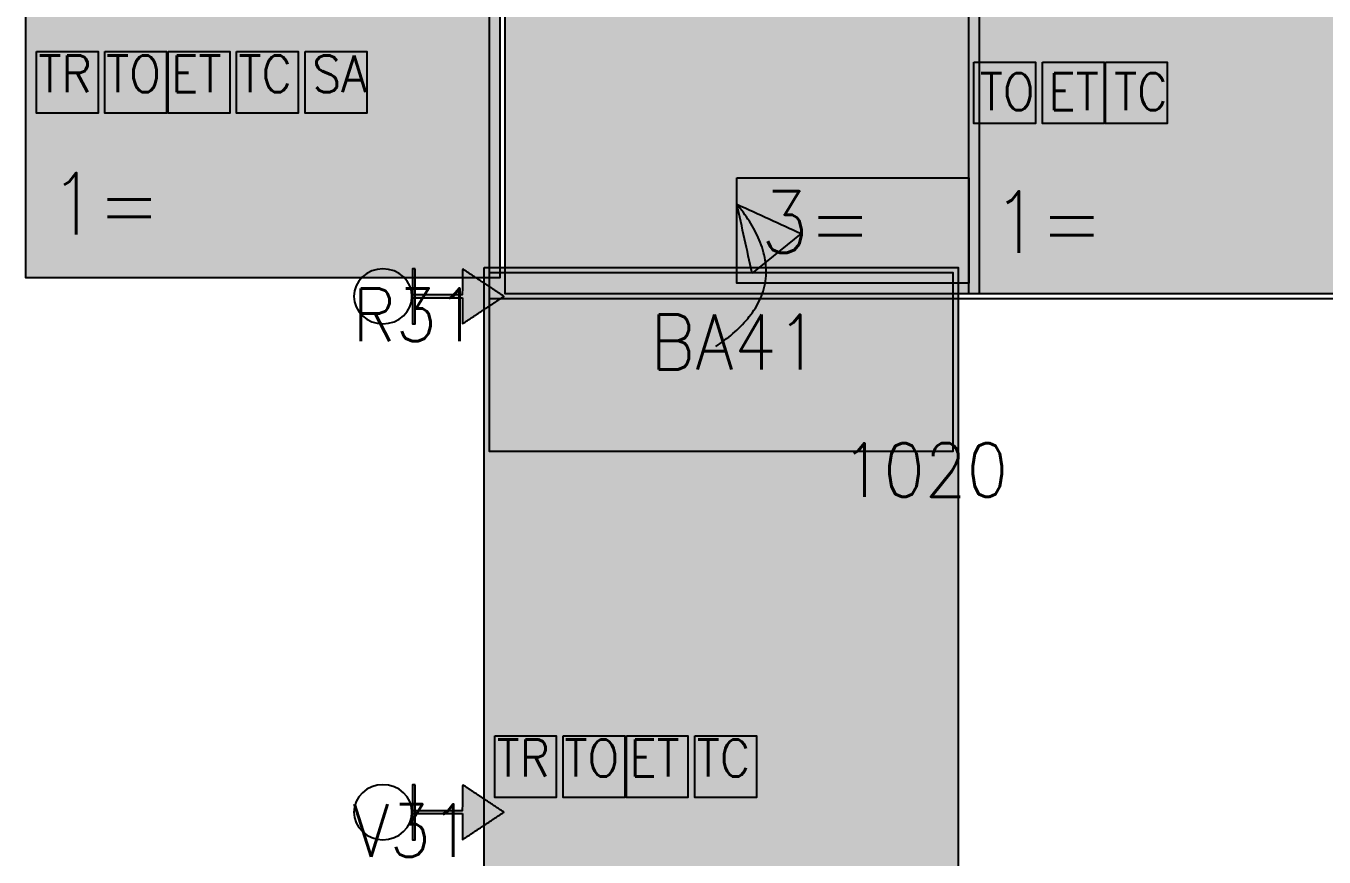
# Model space of a CAD drawing. Extents: x -63 to 1485, y -6 to 1218.
# Drawn here: x 613 to 859.5, y 190 to 347.9 of the extents above; entities that cross this region are included whole.
import ezdxf

# ---------------------------------------------------------------- set-up
doc = ezdxf.new("R2010")
doc.units = 0
doc.layers.get('0').update_dxf_attribs({"linetype": 'CONTINUOUS'})
doc.styles.get("Standard").update_dxf_attribs({"font": 'Standard'})

msp = doc.modelspace()

# ---------------------------------------------------------------- hatches: boundary and pattern name
for color, points in [(255, [(613, 432), (703, 432), (703, 300), (613, 300)]), (255, [(704, 429), (794, 429), (794, 297), (704, 297)]), (255, [(792, 429), (882, 429), (882, 297), (792, 297)]), (7, [(750.86, 300.89), (750.68, 301.71), (750.5, 302.53), (750.33, 303.35), (750.15, 304.17), (749.97, 304.99), (749.79, 305.81), (749.61, 306.63), (749.43, 307.45), (749.25, 308.27), (749.07, 309.08), (748.89, 309.9), (748.72, 310.72), (748.54, 311.54), (748.36, 312.36), (748.18, 313.18), (748, 314), (748.76, 313.65), (749.53, 313.3), (750.29, 312.95), (751.05, 312.61), (751.81, 312.26), (752.58, 311.91), (753.34, 311.56), (754.1, 311.21), (754.86, 310.86), (755.63, 310.52), (756.39, 310.17), (757.15, 309.82), (757.92, 309.47), (758.68, 309.12), (759.44, 308.77), (760.2, 308.43)]), (7, [(695.86, 296.23), (695.86, 292.94), (695.91, 291.31), (696.03, 291.39), (696.15, 291.47), (696.26, 291.54), (696.38, 291.62), (696.5, 291.7), (696.61, 291.78), (696.73, 291.85), (696.85, 291.93), (696.96, 292.01), (697.08, 292.08), (697.19, 292.16), (697.31, 292.24), (697.43, 292.32), (697.54, 292.39), (697.66, 292.47), (697.78, 292.55), (697.89, 292.62), (698.01, 292.7), (698.12, 292.78), (698.24, 292.86), (698.36, 292.93), (698.47, 293.01), (698.59, 293.09), (698.71, 293.16), (698.82, 293.24), (698.94, 293.32), (699.05, 293.4), (699.17, 293.47), (699.29, 293.55), (699.4, 293.63), (699.52, 293.7), (699.64, 293.78), (699.75, 293.86), (699.87, 293.94), (699.99, 294.01), (700.1, 294.09), (700.22, 294.17), (700.33, 294.25), (700.45, 294.32), (700.57, 294.4), (700.68, 294.48), (700.8, 294.55), (700.92, 294.63), (701.03, 294.71), (701.15, 294.79), (701.26, 294.86), (701.38, 294.94), (701.5, 295.02), (701.61, 295.09), (701.73, 295.17), (701.85, 295.25), (701.96, 295.33), (702.08, 295.4), (702.2, 295.48), (702.31, 295.56), (702.43, 295.63), (702.54, 295.71), (702.66, 295.79), (702.78, 295.87), (702.89, 295.94), (703.01, 296.02), (703.13, 296.1), (703.24, 296.17), (703.36, 296.25), (703.47, 296.33), (703.59, 296.41), (703.71, 296.48), (703.64, 296.56), (703.52, 296.64), (703.41, 296.71), (703.29, 296.79), (703.18, 296.87), (703.06, 296.95), (702.94, 297.02), (702.83, 297.1), (702.71, 297.18), (702.59, 297.25), (702.48, 297.33), (702.36, 297.41), (702.24, 297.49), (702.13, 297.56), (702.01, 297.64), (701.9, 297.72), (701.78, 297.79), (701.66, 297.87), (701.55, 297.95), (701.43, 298.03), (701.31, 298.1), (701.2, 298.18), (701.08, 298.26), (700.97, 298.33), (700.85, 298.41), (700.73, 298.49), (700.62, 298.57), (700.5, 298.64), (700.38, 298.72), (700.27, 298.8), (700.15, 298.88), (700.03, 298.95), (699.92, 299.03), (699.8, 299.11), (699.69, 299.18), (699.57, 299.26), (699.45, 299.34), (699.34, 299.42), (699.22, 299.49), (699.1, 299.57), (698.99, 299.65), (698.87, 299.72), (698.76, 299.8), (698.64, 299.88), (698.52, 299.96), (698.41, 300.03), (698.29, 300.11), (698.17, 300.19), (698.06, 300.26), (697.94, 300.34), (697.83, 300.42), (697.71, 300.5), (697.59, 300.57), (697.48, 300.65), (697.36, 300.73), (697.24, 300.8), (697.13, 300.88), (697.01, 300.96), (696.89, 301.04), (696.78, 301.11), (696.66, 301.19), (696.55, 301.27), (696.43, 301.35), (696.31, 301.42), (696.2, 301.5), (696.08, 301.58), (695.96, 301.65), (695.86, 301.46), (695.86, 298.17), (695.79, 296.77), (695.67, 296.77), (695.56, 296.77), (695.44, 296.77), (695.32, 296.77), (695.21, 296.77), (695.09, 296.77), (694.98, 296.77), (694.86, 296.77), (694.74, 296.77), (694.63, 296.77), (694.51, 296.77), (694.39, 296.77), (694.28, 296.77), (694.16, 296.77), (694.05, 296.77), (693.93, 296.77), (693.81, 296.77), (693.7, 296.77), (693.58, 296.77), (693.46, 296.77), (693.35, 296.77), (693.23, 296.77), (693.11, 296.77), (693, 296.77), (692.88, 296.77), (692.77, 296.77), (692.65, 296.77), (692.53, 296.77), (692.42, 296.77), (692.3, 296.77), (692.18, 296.77), (692.07, 296.77), (691.95, 296.77), (691.83, 296.77), (691.72, 296.77), (691.6, 296.77), (691.49, 296.77), (691.37, 296.77), (691.25, 296.77), (691.14, 296.77), (691.02, 296.77), (690.9, 296.77), (690.79, 296.77), (690.67, 296.77), (690.55, 296.77), (690.44, 296.77), (690.32, 296.77), (690.21, 296.77), (690.09, 296.77), (689.97, 296.77), (689.86, 296.77), (689.74, 296.77), (689.62, 296.77), (689.51, 296.77), (689.39, 296.77), (689.28, 296.77), (689.16, 296.77), (689.04, 296.77), (688.93, 296.77), (688.81, 296.77), (688.69, 296.77), (688.58, 296.77), (688.46, 296.77), (688.34, 296.77), (688.23, 296.77), (688.11, 296.77), (688, 296.77), (687.88, 296.77), (687.76, 296.77), (687.65, 296.77), (687.53, 296.77), (687.41, 296.77), (687.3, 296.77), (687.18, 296.77), (687.06, 296.77), (686.95, 296.77), (686.83, 296.77), (686.72, 296.77), (686.6, 296.77), (686.48, 296.77), (686.37, 296.77), (686.32, 296.23), (686.43, 296.23), (686.55, 296.23), (686.67, 296.23), (686.78, 296.23), (686.9, 296.23), (687.01, 296.23), (687.13, 296.23), (687.25, 296.23), (687.36, 296.23), (687.48, 296.23), (687.6, 296.23), (687.71, 296.23), (687.83, 296.23), (687.95, 296.23), (688.06, 296.23), (688.18, 296.23), (688.29, 296.23), (688.41, 296.23), (688.53, 296.23), (688.64, 296.23), (688.76, 296.23), (688.88, 296.23), (688.99, 296.23), (689.11, 296.23), (689.23, 296.23), (689.34, 296.23), (689.46, 296.23), (689.57, 296.23), (689.69, 296.23), (689.81, 296.23), (689.92, 296.23), (690.04, 296.23), (690.16, 296.23), (690.27, 296.23), (690.39, 296.23), (690.51, 296.23), (690.62, 296.23), (690.74, 296.23), (690.85, 296.23), (690.97, 296.23), (691.09, 296.23), (691.2, 296.23), (691.32, 296.23), (691.44, 296.23), (691.55, 296.23), (691.67, 296.23), (691.79, 296.23), (691.9, 296.23), (692.02, 296.23), (692.13, 296.23), (692.25, 296.23), (692.37, 296.23), (692.48, 296.23), (692.6, 296.23), (692.72, 296.23), (692.83, 296.23), (692.95, 296.23), (693.06, 296.23), (693.18, 296.23), (693.3, 296.23), (693.41, 296.23), (693.53, 296.23), (693.65, 296.23), (693.76, 296.23), (693.88, 296.23), (694, 296.23), (694.11, 296.23), (694.23, 296.23), (694.34, 296.23), (694.46, 296.23), (694.58, 296.23), (694.69, 296.23), (694.81, 296.23), (694.93, 296.23), (695.04, 296.23), (695.16, 296.23), (695.28, 296.23), (695.39, 296.23), (695.51, 296.23), (695.62, 296.23), (695.74, 296.23)]), (7, [(686.9, 301.72), (686.38, 301.72), (686.38, 291.27), (686.9, 291.27)]), (255, [(700, 302), (790, 302), (790, 170), (700, 170)]), (7, [(695.86, 198.23), (695.86, 194.94), (695.91, 193.31), (696.03, 193.39), (696.15, 193.47), (696.26, 193.54), (696.38, 193.62), (696.5, 193.7), (696.61, 193.78), (696.73, 193.85), (696.85, 193.93), (696.96, 194.01), (697.08, 194.08), (697.19, 194.16), (697.31, 194.24), (697.43, 194.32), (697.54, 194.39), (697.66, 194.47), (697.78, 194.55), (697.89, 194.62), (698.01, 194.7), (698.12, 194.78), (698.24, 194.86), (698.36, 194.93), (698.47, 195.01), (698.59, 195.09), (698.71, 195.16), (698.82, 195.24), (698.94, 195.32), (699.05, 195.4), (699.17, 195.47), (699.29, 195.55), (699.4, 195.63), (699.52, 195.7), (699.64, 195.78), (699.75, 195.86), (699.87, 195.94), (699.99, 196.01), (700.1, 196.09), (700.22, 196.17), (700.33, 196.25), (700.45, 196.32), (700.57, 196.4), (700.68, 196.48), (700.8, 196.55), (700.92, 196.63), (701.03, 196.71), (701.15, 196.79), (701.26, 196.86), (701.38, 196.94), (701.5, 197.02), (701.61, 197.09), (701.73, 197.17), (701.85, 197.25), (701.96, 197.33), (702.08, 197.4), (702.2, 197.48), (702.31, 197.56), (702.43, 197.63), (702.54, 197.71), (702.66, 197.79), (702.78, 197.87), (702.89, 197.94), (703.01, 198.02), (703.13, 198.1), (703.24, 198.17), (703.36, 198.25), (703.47, 198.33), (703.59, 198.41), (703.71, 198.48), (703.64, 198.56), (703.52, 198.64), (703.41, 198.71), (703.29, 198.79), (703.18, 198.87), (703.06, 198.95), (702.94, 199.02), (702.83, 199.1), (702.71, 199.18), (702.59, 199.25), (702.48, 199.33), (702.36, 199.41), (702.24, 199.49), (702.13, 199.56), (702.01, 199.64), (701.9, 199.72), (701.78, 199.79), (701.66, 199.87), (701.55, 199.95), (701.43, 200.03), (701.31, 200.1), (701.2, 200.18), (701.08, 200.26), (700.97, 200.33), (700.85, 200.41), (700.73, 200.49), (700.62, 200.57), (700.5, 200.64), (700.38, 200.72), (700.27, 200.8), (700.15, 200.88), (700.03, 200.95), (699.92, 201.03), (699.8, 201.11), (699.69, 201.18), (699.57, 201.26), (699.45, 201.34), (699.34, 201.42), (699.22, 201.49), (699.1, 201.57), (698.99, 201.65), (698.87, 201.72), (698.76, 201.8), (698.64, 201.88), (698.52, 201.96), (698.41, 202.03), (698.29, 202.11), (698.17, 202.19), (698.06, 202.26), (697.94, 202.34), (697.83, 202.42), (697.71, 202.5), (697.59, 202.57), (697.48, 202.65), (697.36, 202.73), (697.24, 202.8), (697.13, 202.88), (697.01, 202.96), (696.89, 203.04), (696.78, 203.11), (696.66, 203.19), (696.55, 203.27), (696.43, 203.35), (696.31, 203.42), (696.2, 203.5), (696.08, 203.58), (695.96, 203.65), (695.86, 203.46), (695.86, 200.17), (695.79, 198.77), (695.67, 198.77), (695.56, 198.77), (695.44, 198.77), (695.32, 198.77), (695.21, 198.77), (695.09, 198.77), (694.98, 198.77), (694.86, 198.77), (694.74, 198.77), (694.63, 198.77), (694.51, 198.77), (694.39, 198.77), (694.28, 198.77), (694.16, 198.77), (694.05, 198.77), (693.93, 198.77), (693.81, 198.77), (693.7, 198.77), (693.58, 198.77), (693.46, 198.77), (693.35, 198.77), (693.23, 198.77), (693.11, 198.77), (693, 198.77), (692.88, 198.77), (692.77, 198.77), (692.65, 198.77), (692.53, 198.77), (692.42, 198.77), (692.3, 198.77), (692.18, 198.77), (692.07, 198.77), (691.95, 198.77), (691.83, 198.77), (691.72, 198.77), (691.6, 198.77), (691.49, 198.77), (691.37, 198.77), (691.25, 198.77), (691.14, 198.77), (691.02, 198.77), (690.9, 198.77), (690.79, 198.77), (690.67, 198.77), (690.55, 198.77), (690.44, 198.77), (690.32, 198.77), (690.21, 198.77), (690.09, 198.77), (689.97, 198.77), (689.86, 198.77), (689.74, 198.77), (689.62, 198.77), (689.51, 198.77), (689.39, 198.77), (689.28, 198.77), (689.16, 198.77), (689.04, 198.77), (688.93, 198.77), (688.81, 198.77), (688.69, 198.77), (688.58, 198.77), (688.46, 198.77), (688.34, 198.77), (688.23, 198.77), (688.11, 198.77), (688, 198.77), (687.88, 198.77), (687.76, 198.77), (687.65, 198.77), (687.53, 198.77), (687.41, 198.77), (687.3, 198.77), (687.18, 198.77), (687.06, 198.77), (686.95, 198.77), (686.83, 198.77), (686.72, 198.77), (686.6, 198.77), (686.48, 198.77), (686.37, 198.77), (686.32, 198.23), (686.43, 198.23), (686.55, 198.23), (686.67, 198.23), (686.78, 198.23), (686.9, 198.23), (687.01, 198.23), (687.13, 198.23), (687.25, 198.23), (687.36, 198.23), (687.48, 198.23), (687.6, 198.23), (687.71, 198.23), (687.83, 198.23), (687.95, 198.23), (688.06, 198.23), (688.18, 198.23), (688.29, 198.23), (688.41, 198.23), (688.53, 198.23), (688.64, 198.23), (688.76, 198.23), (688.88, 198.23), (688.99, 198.23), (689.11, 198.23), (689.23, 198.23), (689.34, 198.23), (689.46, 198.23), (689.57, 198.23), (689.69, 198.23), (689.81, 198.23), (689.92, 198.23), (690.04, 198.23), (690.16, 198.23), (690.27, 198.23), (690.39, 198.23), (690.51, 198.23), (690.62, 198.23), (690.74, 198.23), (690.85, 198.23), (690.97, 198.23), (691.09, 198.23), (691.2, 198.23), (691.32, 198.23), (691.44, 198.23), (691.55, 198.23), (691.67, 198.23), (691.79, 198.23), (691.9, 198.23), (692.02, 198.23), (692.13, 198.23), (692.25, 198.23), (692.37, 198.23), (692.48, 198.23), (692.6, 198.23), (692.72, 198.23), (692.83, 198.23), (692.95, 198.23), (693.06, 198.23), (693.18, 198.23), (693.3, 198.23), (693.41, 198.23), (693.53, 198.23), (693.65, 198.23), (693.76, 198.23), (693.88, 198.23), (694, 198.23), (694.11, 198.23), (694.23, 198.23), (694.34, 198.23), (694.46, 198.23), (694.58, 198.23), (694.69, 198.23), (694.81, 198.23), (694.93, 198.23), (695.04, 198.23), (695.16, 198.23), (695.28, 198.23), (695.39, 198.23), (695.51, 198.23), (695.62, 198.23), (695.74, 198.23)]), (7, [(686.9, 203.72), (686.38, 203.72), (686.38, 193.27), (686.9, 193.27)])]:
    msp.add_hatch(color=color).paths.add_polyline_path(points, flags=0)
at = {"true_color": 0x6fd892}
for points in [[(615, 343), (626.69, 343), (626.69, 331.31), (615, 331.31)], [(628, 343), (639.69, 343), (639.69, 331.31), (628, 331.31)], [(640, 343), (651.69, 343), (651.69, 331.31), (640, 331.31)], [(653, 343), (664.69, 343), (664.69, 331.31), (653, 331.31)], [(666, 343), (677.69, 343), (677.69, 331.31), (666, 331.31)], [(793, 341), (804.69, 341), (804.69, 329.31), (793, 329.31)], [(806, 341), (817.69, 341), (817.69, 329.31), (806, 329.31)], [(818, 341), (829.69, 341), (829.69, 329.31), (818, 329.31)], [(748, 319), (792, 319), (792, 299), (748, 299)], [(701, 301), (789, 301), (789, 267), (701, 267)], [(702, 213), (713.69, 213), (713.69, 201.31), (702, 201.31)], [(715, 213), (726.69, 213), (726.69, 201.31), (715, 201.31)], [(727, 213), (738.69, 213), (738.69, 201.31), (727, 201.31)], [(740, 213), (751.69, 213), (751.69, 201.31), (740, 201.31)]]:
    msp.add_hatch(color=113, dxfattribs=at).paths.add_polyline_path(points, flags=0)

# ---------------------------------------------------------------- linework, layer by layer
at = {"color": 7}
for points in [[(613, 432), (703, 432), (703, 300), (613, 300)], [(701, 432), (971, 432), (971, 296), (701, 296)], [(704, 429), (794, 429), (794, 297), (704, 297)], [(792, 429), (882, 429), (882, 297), (792, 297)], [(750.86, 300.89), (750.68, 301.71), (750.5, 302.53), (750.33, 303.35), (750.15, 304.17), (749.97, 304.99), (749.79, 305.81), (749.61, 306.63), (749.43, 307.45), (749.25, 308.27), (749.07, 309.08), (748.89, 309.9), (748.72, 310.72), (748.54, 311.54), (748.36, 312.36), (748.18, 313.18), (748, 314), (748.76, 313.65), (749.53, 313.3), (750.29, 312.95), (751.05, 312.61), (751.81, 312.26), (752.58, 311.91), (753.34, 311.56), (754.1, 311.21), (754.86, 310.86), (755.63, 310.52), (756.39, 310.17), (757.15, 309.82), (757.92, 309.47), (758.68, 309.12), (759.44, 308.77), (760.2, 308.43)], [(675.27, 296.5), (675.38, 295.48), (675.69, 294.5), (676.2, 293.6), (676.89, 292.81), (677.72, 292.16), (678.67, 291.67), (679.71, 291.38), (680.78, 291.27), (681.86, 291.38), (682.89, 291.67), (683.84, 292.16), (684.68, 292.81), (685.36, 293.6), (685.87, 294.5), (686.19, 295.48), (686.29, 296.5), (686.19, 297.52), (685.87, 298.5), (685.36, 299.4), (684.68, 300.19), (683.84, 300.84), (682.89, 301.33), (681.86, 301.62), (680.78, 301.72), (679.71, 301.62), (678.67, 301.33), (677.72, 300.84), (676.89, 300.19), (676.2, 299.4), (675.69, 298.5), (675.38, 297.52)], [(695.86, 296.23), (695.86, 292.94), (695.91, 291.31), (696.03, 291.39), (696.15, 291.47), (696.26, 291.54), (696.38, 291.62), (696.5, 291.7), (696.61, 291.78), (696.73, 291.85), (696.85, 291.93), (696.96, 292.01), (697.08, 292.08), (697.19, 292.16), (697.31, 292.24), (697.43, 292.32), (697.54, 292.39), (697.66, 292.47), (697.78, 292.55), (697.89, 292.62), (698.01, 292.7), (698.12, 292.78), (698.24, 292.86), (698.36, 292.93), (698.47, 293.01), (698.59, 293.09), (698.71, 293.16), (698.82, 293.24), (698.94, 293.32), (699.05, 293.4), (699.17, 293.47), (699.29, 293.55), (699.4, 293.63), (699.52, 293.7), (699.64, 293.78), (699.75, 293.86), (699.87, 293.94), (699.99, 294.01), (700.1, 294.09), (700.22, 294.17), (700.33, 294.25), (700.45, 294.32), (700.57, 294.4), (700.68, 294.48), (700.8, 294.55), (700.92, 294.63), (701.03, 294.71), (701.15, 294.79), (701.26, 294.86), (701.38, 294.94), (701.5, 295.02), (701.61, 295.09), (701.73, 295.17), (701.85, 295.25), (701.96, 295.33), (702.08, 295.4), (702.2, 295.48), (702.31, 295.56), (702.43, 295.63), (702.54, 295.71), (702.66, 295.79), (702.78, 295.87), (702.89, 295.94), (703.01, 296.02), (703.13, 296.1), (703.24, 296.17), (703.36, 296.25), (703.47, 296.33), (703.59, 296.41), (703.71, 296.48), (703.64, 296.56), (703.52, 296.64), (703.41, 296.71), (703.29, 296.79), (703.18, 296.87), (703.06, 296.95), (702.94, 297.02), (702.83, 297.1), (702.71, 297.18), (702.59, 297.25), (702.48, 297.33), (702.36, 297.41), (702.24, 297.49), (702.13, 297.56), (702.01, 297.64), (701.9, 297.72), (701.78, 297.79), (701.66, 297.87), (701.55, 297.95), (701.43, 298.03), (701.31, 298.1), (701.2, 298.18), (701.08, 298.26), (700.97, 298.33), (700.85, 298.41), (700.73, 298.49), (700.62, 298.57), (700.5, 298.64), (700.38, 298.72), (700.27, 298.8), (700.15, 298.88), (700.03, 298.95), (699.92, 299.03), (699.8, 299.11), (699.69, 299.18), (699.57, 299.26), (699.45, 299.34), (699.34, 299.42), (699.22, 299.49), (699.1, 299.57), (698.99, 299.65), (698.87, 299.72), (698.76, 299.8), (698.64, 299.88), (698.52, 299.96), (698.41, 300.03), (698.29, 300.11), (698.17, 300.19), (698.06, 300.26), (697.94, 300.34), (697.83, 300.42), (697.71, 300.5), (697.59, 300.57), (697.48, 300.65), (697.36, 300.73), (697.24, 300.8), (697.13, 300.88), (697.01, 300.96), (696.89, 301.04), (696.78, 301.11), (696.66, 301.19), (696.55, 301.27), (696.43, 301.35), (696.31, 301.42), (696.2, 301.5), (696.08, 301.58), (695.96, 301.65), (695.86, 301.46), (695.86, 298.17), (695.79, 296.77), (695.67, 296.77), (695.56, 296.77), (695.44, 296.77), (695.32, 296.77), (695.21, 296.77), (695.09, 296.77), (694.98, 296.77), (694.86, 296.77), (694.74, 296.77), (694.63, 296.77), (694.51, 296.77), (694.39, 296.77), (694.28, 296.77), (694.16, 296.77), (694.05, 296.77), (693.93, 296.77), (693.81, 296.77), (693.7, 296.77), (693.58, 296.77), (693.46, 296.77), (693.35, 296.77), (693.23, 296.77), (693.11, 296.77), (693, 296.77), (692.88, 296.77), (692.77, 296.77), (692.65, 296.77), (692.53, 296.77), (692.42, 296.77), (692.3, 296.77), (692.18, 296.77), (692.07, 296.77), (691.95, 296.77), (691.83, 296.77), (691.72, 296.77), (691.6, 296.77), (691.49, 296.77), (691.37, 296.77), (691.25, 296.77), (691.14, 296.77), (691.02, 296.77), (690.9, 296.77), (690.79, 296.77), (690.67, 296.77), (690.55, 296.77), (690.44, 296.77), (690.32, 296.77), (690.21, 296.77), (690.09, 296.77), (689.97, 296.77), (689.86, 296.77), (689.74, 296.77), (689.62, 296.77), (689.51, 296.77), (689.39, 296.77), (689.28, 296.77), (689.16, 296.77), (689.04, 296.77), (688.93, 296.77), (688.81, 296.77), (688.69, 296.77), (688.58, 296.77), (688.46, 296.77), (688.34, 296.77), (688.23, 296.77), (688.11, 296.77), (688, 296.77), (687.88, 296.77), (687.76, 296.77), (687.65, 296.77), (687.53, 296.77), (687.41, 296.77), (687.3, 296.77), (687.18, 296.77), (687.06, 296.77), (686.95, 296.77), (686.83, 296.77), (686.72, 296.77), (686.6, 296.77), (686.48, 296.77), (686.37, 296.77), (686.32, 296.23), (686.43, 296.23), (686.55, 296.23), (686.67, 296.23), (686.78, 296.23), (686.9, 296.23), (687.01, 296.23), (687.13, 296.23), (687.25, 296.23), (687.36, 296.23), (687.48, 296.23), (687.6, 296.23), (687.71, 296.23), (687.83, 296.23), (687.95, 296.23), (688.06, 296.23), (688.18, 296.23), (688.29, 296.23), (688.41, 296.23), (688.53, 296.23), (688.64, 296.23), (688.76, 296.23), (688.88, 296.23), (688.99, 296.23), (689.11, 296.23), (689.23, 296.23), (689.34, 296.23), (689.46, 296.23), (689.57, 296.23), (689.69, 296.23), (689.81, 296.23), (689.92, 296.23), (690.04, 296.23), (690.16, 296.23), (690.27, 296.23), (690.39, 296.23), (690.51, 296.23), (690.62, 296.23), (690.74, 296.23), (690.85, 296.23), (690.97, 296.23), (691.09, 296.23), (691.2, 296.23), (691.32, 296.23), (691.44, 296.23), (691.55, 296.23), (691.67, 296.23), (691.79, 296.23), (691.9, 296.23), (692.02, 296.23), (692.13, 296.23), (692.25, 296.23), (692.37, 296.23), (692.48, 296.23), (692.6, 296.23), (692.72, 296.23), (692.83, 296.23), (692.95, 296.23), (693.06, 296.23), (693.18, 296.23), (693.3, 296.23), (693.41, 296.23), (693.53, 296.23), (693.65, 296.23), (693.76, 296.23), (693.88, 296.23), (694, 296.23), (694.11, 296.23), (694.23, 296.23), (694.34, 296.23), (694.46, 296.23), (694.58, 296.23), (694.69, 296.23), (694.81, 296.23), (694.93, 296.23), (695.04, 296.23), (695.16, 296.23), (695.28, 296.23), (695.39, 296.23), (695.51, 296.23), (695.62, 296.23), (695.74, 296.23)], [(686.9, 301.72), (686.38, 301.72), (686.38, 291.27), (686.9, 291.27)], [(700, 302), (790, 302), (790, 170), (700, 170)], [(675.27, 198.5), (675.38, 197.48), (675.69, 196.5), (676.2, 195.6), (676.89, 194.81), (677.72, 194.16), (678.67, 193.67), (679.71, 193.38), (680.78, 193.27), (681.86, 193.38), (682.89, 193.67), (683.84, 194.16), (684.68, 194.81), (685.36, 195.6), (685.87, 196.5), (686.19, 197.48), (686.29, 198.5), (686.19, 199.52), (685.87, 200.5), (685.36, 201.4), (684.68, 202.19), (683.84, 202.84), (682.89, 203.33), (681.86, 203.62), (680.78, 203.72), (679.71, 203.62), (678.67, 203.33), (677.72, 202.84), (676.89, 202.19), (676.2, 201.4), (675.69, 200.5), (675.38, 199.52)], [(695.86, 198.23), (695.86, 194.94), (695.91, 193.31), (696.03, 193.39), (696.15, 193.47), (696.26, 193.54), (696.38, 193.62), (696.5, 193.7), (696.61, 193.78), (696.73, 193.85), (696.85, 193.93), (696.96, 194.01), (697.08, 194.08), (697.19, 194.16), (697.31, 194.24), (697.43, 194.32), (697.54, 194.39), (697.66, 194.47), (697.78, 194.55), (697.89, 194.62), (698.01, 194.7), (698.12, 194.78), (698.24, 194.86), (698.36, 194.93), (698.47, 195.01), (698.59, 195.09), (698.71, 195.16), (698.82, 195.24), (698.94, 195.32), (699.05, 195.4), (699.17, 195.47), (699.29, 195.55), (699.4, 195.63), (699.52, 195.7), (699.64, 195.78), (699.75, 195.86), (699.87, 195.94), (699.99, 196.01), (700.1, 196.09), (700.22, 196.17), (700.33, 196.25), (700.45, 196.32), (700.57, 196.4), (700.68, 196.48), (700.8, 196.55), (700.92, 196.63), (701.03, 196.71), (701.15, 196.79), (701.26, 196.86), (701.38, 196.94), (701.5, 197.02), (701.61, 197.09), (701.73, 197.17), (701.85, 197.25), (701.96, 197.33), (702.08, 197.4), (702.2, 197.48), (702.31, 197.56), (702.43, 197.63), (702.54, 197.71), (702.66, 197.79), (702.78, 197.87), (702.89, 197.94), (703.01, 198.02), (703.13, 198.1), (703.24, 198.17), (703.36, 198.25), (703.47, 198.33), (703.59, 198.41), (703.71, 198.48), (703.64, 198.56), (703.52, 198.64), (703.41, 198.71), (703.29, 198.79), (703.18, 198.87), (703.06, 198.95), (702.94, 199.02), (702.83, 199.1), (702.71, 199.18), (702.59, 199.25), (702.48, 199.33), (702.36, 199.41), (702.24, 199.49), (702.13, 199.56), (702.01, 199.64), (701.9, 199.72), (701.78, 199.79), (701.66, 199.87), (701.55, 199.95), (701.43, 200.03), (701.31, 200.1), (701.2, 200.18), (701.08, 200.26), (700.97, 200.33), (700.85, 200.41), (700.73, 200.49), (700.62, 200.57), (700.5, 200.64), (700.38, 200.72), (700.27, 200.8), (700.15, 200.88), (700.03, 200.95), (699.92, 201.03), (699.8, 201.11), (699.69, 201.18), (699.57, 201.26), (699.45, 201.34), (699.34, 201.42), (699.22, 201.49), (699.1, 201.57), (698.99, 201.65), (698.87, 201.72), (698.76, 201.8), (698.64, 201.88), (698.52, 201.96), (698.41, 202.03), (698.29, 202.11), (698.17, 202.19), (698.06, 202.26), (697.94, 202.34), (697.83, 202.42), (697.71, 202.5), (697.59, 202.57), (697.48, 202.65), (697.36, 202.73), (697.24, 202.8), (697.13, 202.88), (697.01, 202.96), (696.89, 203.04), (696.78, 203.11), (696.66, 203.19), (696.55, 203.27), (696.43, 203.35), (696.31, 203.42), (696.2, 203.5), (696.08, 203.58), (695.96, 203.65), (695.86, 203.46), (695.86, 200.17), (695.79, 198.77), (695.67, 198.77), (695.56, 198.77), (695.44, 198.77), (695.32, 198.77), (695.21, 198.77), (695.09, 198.77), (694.98, 198.77), (694.86, 198.77), (694.74, 198.77), (694.63, 198.77), (694.51, 198.77), (694.39, 198.77), (694.28, 198.77), (694.16, 198.77), (694.05, 198.77), (693.93, 198.77), (693.81, 198.77), (693.7, 198.77), (693.58, 198.77), (693.46, 198.77), (693.35, 198.77), (693.23, 198.77), (693.11, 198.77), (693, 198.77), (692.88, 198.77), (692.77, 198.77), (692.65, 198.77), (692.53, 198.77), (692.42, 198.77), (692.3, 198.77), (692.18, 198.77), (692.07, 198.77), (691.95, 198.77), (691.83, 198.77), (691.72, 198.77), (691.6, 198.77), (691.49, 198.77), (691.37, 198.77), (691.25, 198.77), (691.14, 198.77), (691.02, 198.77), (690.9, 198.77), (690.79, 198.77), (690.67, 198.77), (690.55, 198.77), (690.44, 198.77), (690.32, 198.77), (690.21, 198.77), (690.09, 198.77), (689.97, 198.77), (689.86, 198.77), (689.74, 198.77), (689.62, 198.77), (689.51, 198.77), (689.39, 198.77), (689.28, 198.77), (689.16, 198.77), (689.04, 198.77), (688.93, 198.77), (688.81, 198.77), (688.69, 198.77), (688.58, 198.77), (688.46, 198.77), (688.34, 198.77), (688.23, 198.77), (688.11, 198.77), (688, 198.77), (687.88, 198.77), (687.76, 198.77), (687.65, 198.77), (687.53, 198.77), (687.41, 198.77), (687.3, 198.77), (687.18, 198.77), (687.06, 198.77), (686.95, 198.77), (686.83, 198.77), (686.72, 198.77), (686.6, 198.77), (686.48, 198.77), (686.37, 198.77), (686.32, 198.23), (686.43, 198.23), (686.55, 198.23), (686.67, 198.23), (686.78, 198.23), (686.9, 198.23), (687.01, 198.23), (687.13, 198.23), (687.25, 198.23), (687.36, 198.23), (687.48, 198.23), (687.6, 198.23), (687.71, 198.23), (687.83, 198.23), (687.95, 198.23), (688.06, 198.23), (688.18, 198.23), (688.29, 198.23), (688.41, 198.23), (688.53, 198.23), (688.64, 198.23), (688.76, 198.23), (688.88, 198.23), (688.99, 198.23), (689.11, 198.23), (689.23, 198.23), (689.34, 198.23), (689.46, 198.23), (689.57, 198.23), (689.69, 198.23), (689.81, 198.23), (689.92, 198.23), (690.04, 198.23), (690.16, 198.23), (690.27, 198.23), (690.39, 198.23), (690.51, 198.23), (690.62, 198.23), (690.74, 198.23), (690.85, 198.23), (690.97, 198.23), (691.09, 198.23), (691.2, 198.23), (691.32, 198.23), (691.44, 198.23), (691.55, 198.23), (691.67, 198.23), (691.79, 198.23), (691.9, 198.23), (692.02, 198.23), (692.13, 198.23), (692.25, 198.23), (692.37, 198.23), (692.48, 198.23), (692.6, 198.23), (692.72, 198.23), (692.83, 198.23), (692.95, 198.23), (693.06, 198.23), (693.18, 198.23), (693.3, 198.23), (693.41, 198.23), (693.53, 198.23), (693.65, 198.23), (693.76, 198.23), (693.88, 198.23), (694, 198.23), (694.11, 198.23), (694.23, 198.23), (694.34, 198.23), (694.46, 198.23), (694.58, 198.23), (694.69, 198.23), (694.81, 198.23), (694.93, 198.23), (695.04, 198.23), (695.16, 198.23), (695.28, 198.23), (695.39, 198.23), (695.51, 198.23), (695.62, 198.23), (695.74, 198.23)], [(686.9, 203.72), (686.38, 203.72), (686.38, 193.27), (686.9, 193.27)]]:
    msp.add_lwpolyline(points, close=True, dxfattribs=at)
at = {"color": 113, "true_color": 0x6fd892}
for points in [[(615, 343), (626.69, 343), (626.69, 331.31), (615, 331.31)], [(628, 343), (639.69, 343), (639.69, 331.31), (628, 331.31)], [(640, 343), (651.69, 343), (651.69, 331.31), (640, 331.31)], [(653, 343), (664.69, 343), (664.69, 331.31), (653, 331.31)], [(666, 343), (677.69, 343), (677.69, 331.31), (666, 331.31)], [(793, 341), (804.69, 341), (804.69, 329.31), (793, 329.31)], [(806, 341), (817.69, 341), (817.69, 329.31), (806, 329.31)], [(818, 341), (829.69, 341), (829.69, 329.31), (818, 329.31)], [(748, 319), (792, 319), (792, 299), (748, 299)], [(701, 301), (789, 301), (789, 267), (701, 267)], [(702, 213), (713.69, 213), (713.69, 201.31), (702, 201.31)], [(715, 213), (726.69, 213), (726.69, 201.31), (715, 201.31)], [(727, 213), (738.69, 213), (738.69, 201.31), (727, 201.31)], [(740, 213), (751.69, 213), (751.69, 201.31), (740, 201.31)]]:
    msp.add_lwpolyline(points, close=True, dxfattribs=at)
at = {"color": 7}
msp.add_lwpolyline([(744, 287), (744.41, 287.28), (744.82, 287.57), (745.23, 287.86), (745.63, 288.16), (746.03, 288.46), (746.43, 288.77), (746.82, 289.09), (747.2, 289.41), (747.58, 289.74), (747.95, 290.08), (748.31, 290.42), (748.67, 290.77), (749.02, 291.13), (749.37, 291.5), (749.7, 291.87), (750.03, 292.25), (750.34, 292.64), (750.65, 293.04), (750.94, 293.44), (751.22, 293.85), (751.49, 294.28), (751.75, 294.71), (751.99, 295.15), (752.22, 295.59), (752.43, 296.05), (752.63, 296.51), (752.81, 296.98), (752.97, 297.45), (753.11, 297.93), (753.23, 298.42), (753.34, 298.91), (753.42, 299.4), (753.48, 299.9), (753.53, 300.4), (753.55, 300.9), (753.55, 301.4), (753.54, 301.9), (753.5, 302.4), (753.45, 302.9), (753.38, 303.39), (753.29, 303.89), (753.18, 304.38), (753.06, 304.86), (752.93, 305.35), (752.78, 305.82), (752.61, 306.3), (752.43, 306.77), (752.24, 307.23), (752.04, 307.69), (751.83, 308.14), (751.61, 308.59), (751.38, 309.04), (751.14, 309.47), (750.89, 309.91), (750.63, 310.34), (750.36, 310.76), (750.09, 311.18), (749.81, 311.6), (749.52, 312.01), (749.23, 312.42), (748.93, 312.82), (748.62, 313.22), (748.31, 313.61), (748, 314)], dxfattribs=at)

# ---------------------------------------------------------------- texts
for s, height, p in [('TR', 7.013, (615.36, 335.26)), ('TO', 7.013, (628.23, 335.26)), ('ET', 7.013, (640.55, 335.26)), ('TC', 7.013, (653.36, 335.26)), ('SA', 7.013, (667.36, 335.26)), ('TO', 7.013, (794.11, 331.88)), ('ET', 7.013, (807.12, 331.88)), ('TC', 7.013, (819.61, 331.88)), ('1=', 11.7, (617.52, 308.24)), ('3=', 11.7, (752.51, 304.77)), ('1=', 11.7, (796.52, 304.77)), ('R31', 10, (675, 288)), ('BA41', 10.4, (731.55, 282.63)), ('1020', 10.134, (767.83, 258.44)), ('TR', 7.013, (702.36, 205.26)), ('TO', 7.013, (715.23, 205.26)), ('ET', 7.013, (727.55, 205.26)), ('TC', 7.013, (740.36, 205.26)), ('V31', 10, (675, 190))]:
    msp.add_text(s, height=height, dxfattribs=at).set_placement(p)

doc.saveas('drawing.dxf')
